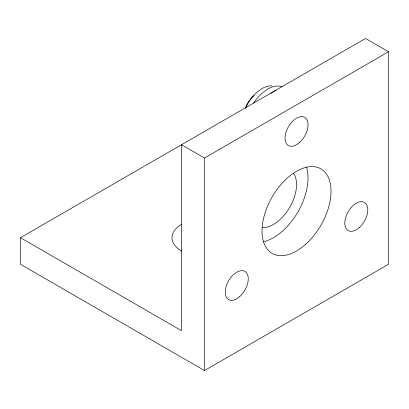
<?xml version="1.0" encoding="UTF-8"?>
<svg xmlns="http://www.w3.org/2000/svg" width="409" height="409" viewBox="0 0 409 409"><rect width="100%" height="100%" fill="white"/><g stroke="black" fill="none" stroke-linecap="round" stroke-linejoin="round"><path stroke-width="0.61" d="M271.024 93.457L273.519 91.596A32.536 18.783 -60 0 1 276.249 90.21M254.142 95.67L253.099 96.396A17.28 9.98 -60 0 0 245.257 108.431M20.45 237.706L365.544 38.466L388.55 51.749L388.55 264.275L204.5 370.534L20.45 264.275L20.45 237.706L181.494 330.687L181.494 144.725L204.5 158.012L388.55 51.749M204.5 158.012L204.5 370.534M245.737 107.766A28.098 16.222 -60 0 1 256.872 92.327L262.016 88.579A28.098 16.222 -60 0 1 271.949 85.916M253.652 103.032A31.559 18.221 -60 0 1 261.99 93.288L267.767 89.075A31.559 18.221 -60 0 1 281.929 86.749M306.499 167.082A48.804 28.175 -60 0 1 297.921 211.949A48.804 28.175 -60 0 1 263.355 241.806M181.494 250.988A32.536 18.783 0 0 1 181.494 224.423M293.442 173.073A32.536 18.783 -60 0 1 290.022 206.842A32.536 18.783 -60 0 1 262.593 227.547M359.276 227.593A16.268 9.392 -60 0 0 364.429 202.394A16.268 9.392 -60 0 0 345.186 219.459A16.268 9.392 -60 0 0 359.276 227.593M299.5 142.557A16.268 9.392 -60 0 0 304.659 117.357A16.268 9.392 -60 0 0 285.416 134.423A16.268 9.392 -60 0 0 299.5 142.557M239.73 296.612A16.268 9.392 -60 0 0 244.889 271.412A16.268 9.392 -60 0 0 225.64 288.478A16.268 9.392 -60 0 0 239.73 296.612M305.457 244.475A48.804 28.175 -60 0 0 320.927 168.876A48.804 28.175 -60 0 0 263.191 220.073A48.804 28.175 -60 0 0 305.457 244.475"/></g></svg>
